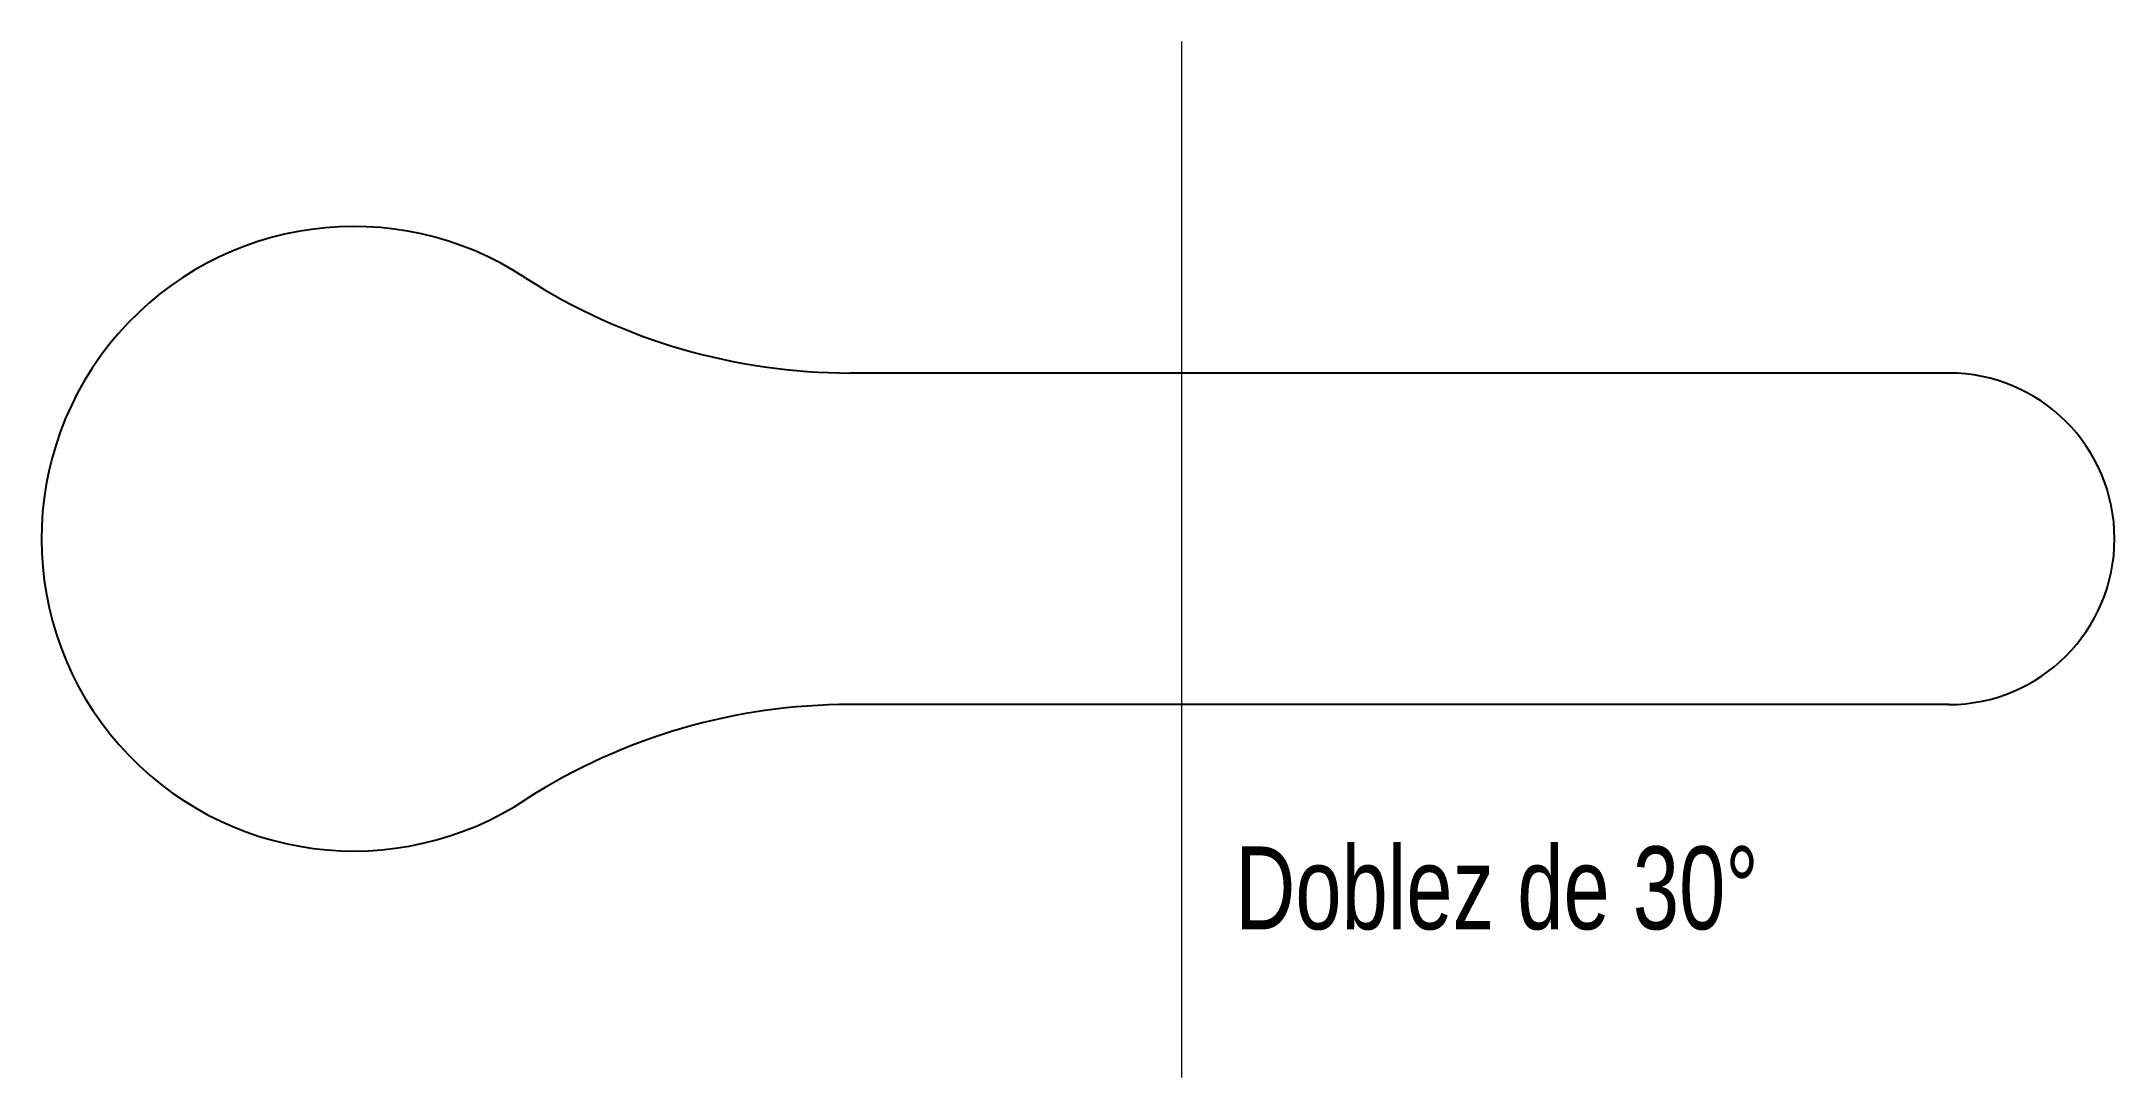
# Model space of a CAD drawing. Header units: millimetres. Extents: x 42.5 to 92.5, y 27 to 52.
import ezdxf

# ---------------------------------------------------------------- set-up
doc = ezdxf.new("R2010")
doc.units = ezdxf.units.MM
doc.linetypes.add('DASHDOTX2', pattern=[50.8, 25.4, -12.7, 0, -12.7])
doc.layers.get('0').update_dxf_attribs({"linetype": 'CONTINUOUS', "lineweight": 25})
doc.layers.add('noname', color=7, linetype='DASHDOTX2', lineweight=0)
doc.styles.get("Standard").update_dxf_attribs({"font": 'txt', "width": 0.75})

msp = doc.modelspace()

# ---------------------------------------------------------------- linework, layer by layer
for p, q in [((88.5, 44), (62, 44)), ((88.5, 36), (62, 36))]:
    msp.add_line(p, q)
for centre, radius, start, end in [((50.034, 40), 7.534, 56.5725, 303.6853), ((62, 58.5), 14.5, 237.3808, 270), ((88.5, 40), 4, 270, 90), ((62, 21.5), 14.5, 90, 122.4868)]:
    msp.add_arc(centre, radius, start, end)
at = {"layer": 'noname'}
msp.add_line((70, 52), (70, 27), dxfattribs=at)

# ---------------------------------------------------------------- texts
at = {"insert": (71.293, 32.577), "char_height": 2, "width": 100, "attachment_point": 1}
msp.add_mtext('Doblez de 30%%d', dxfattribs=at)

doc.saveas('drawing.dxf')
